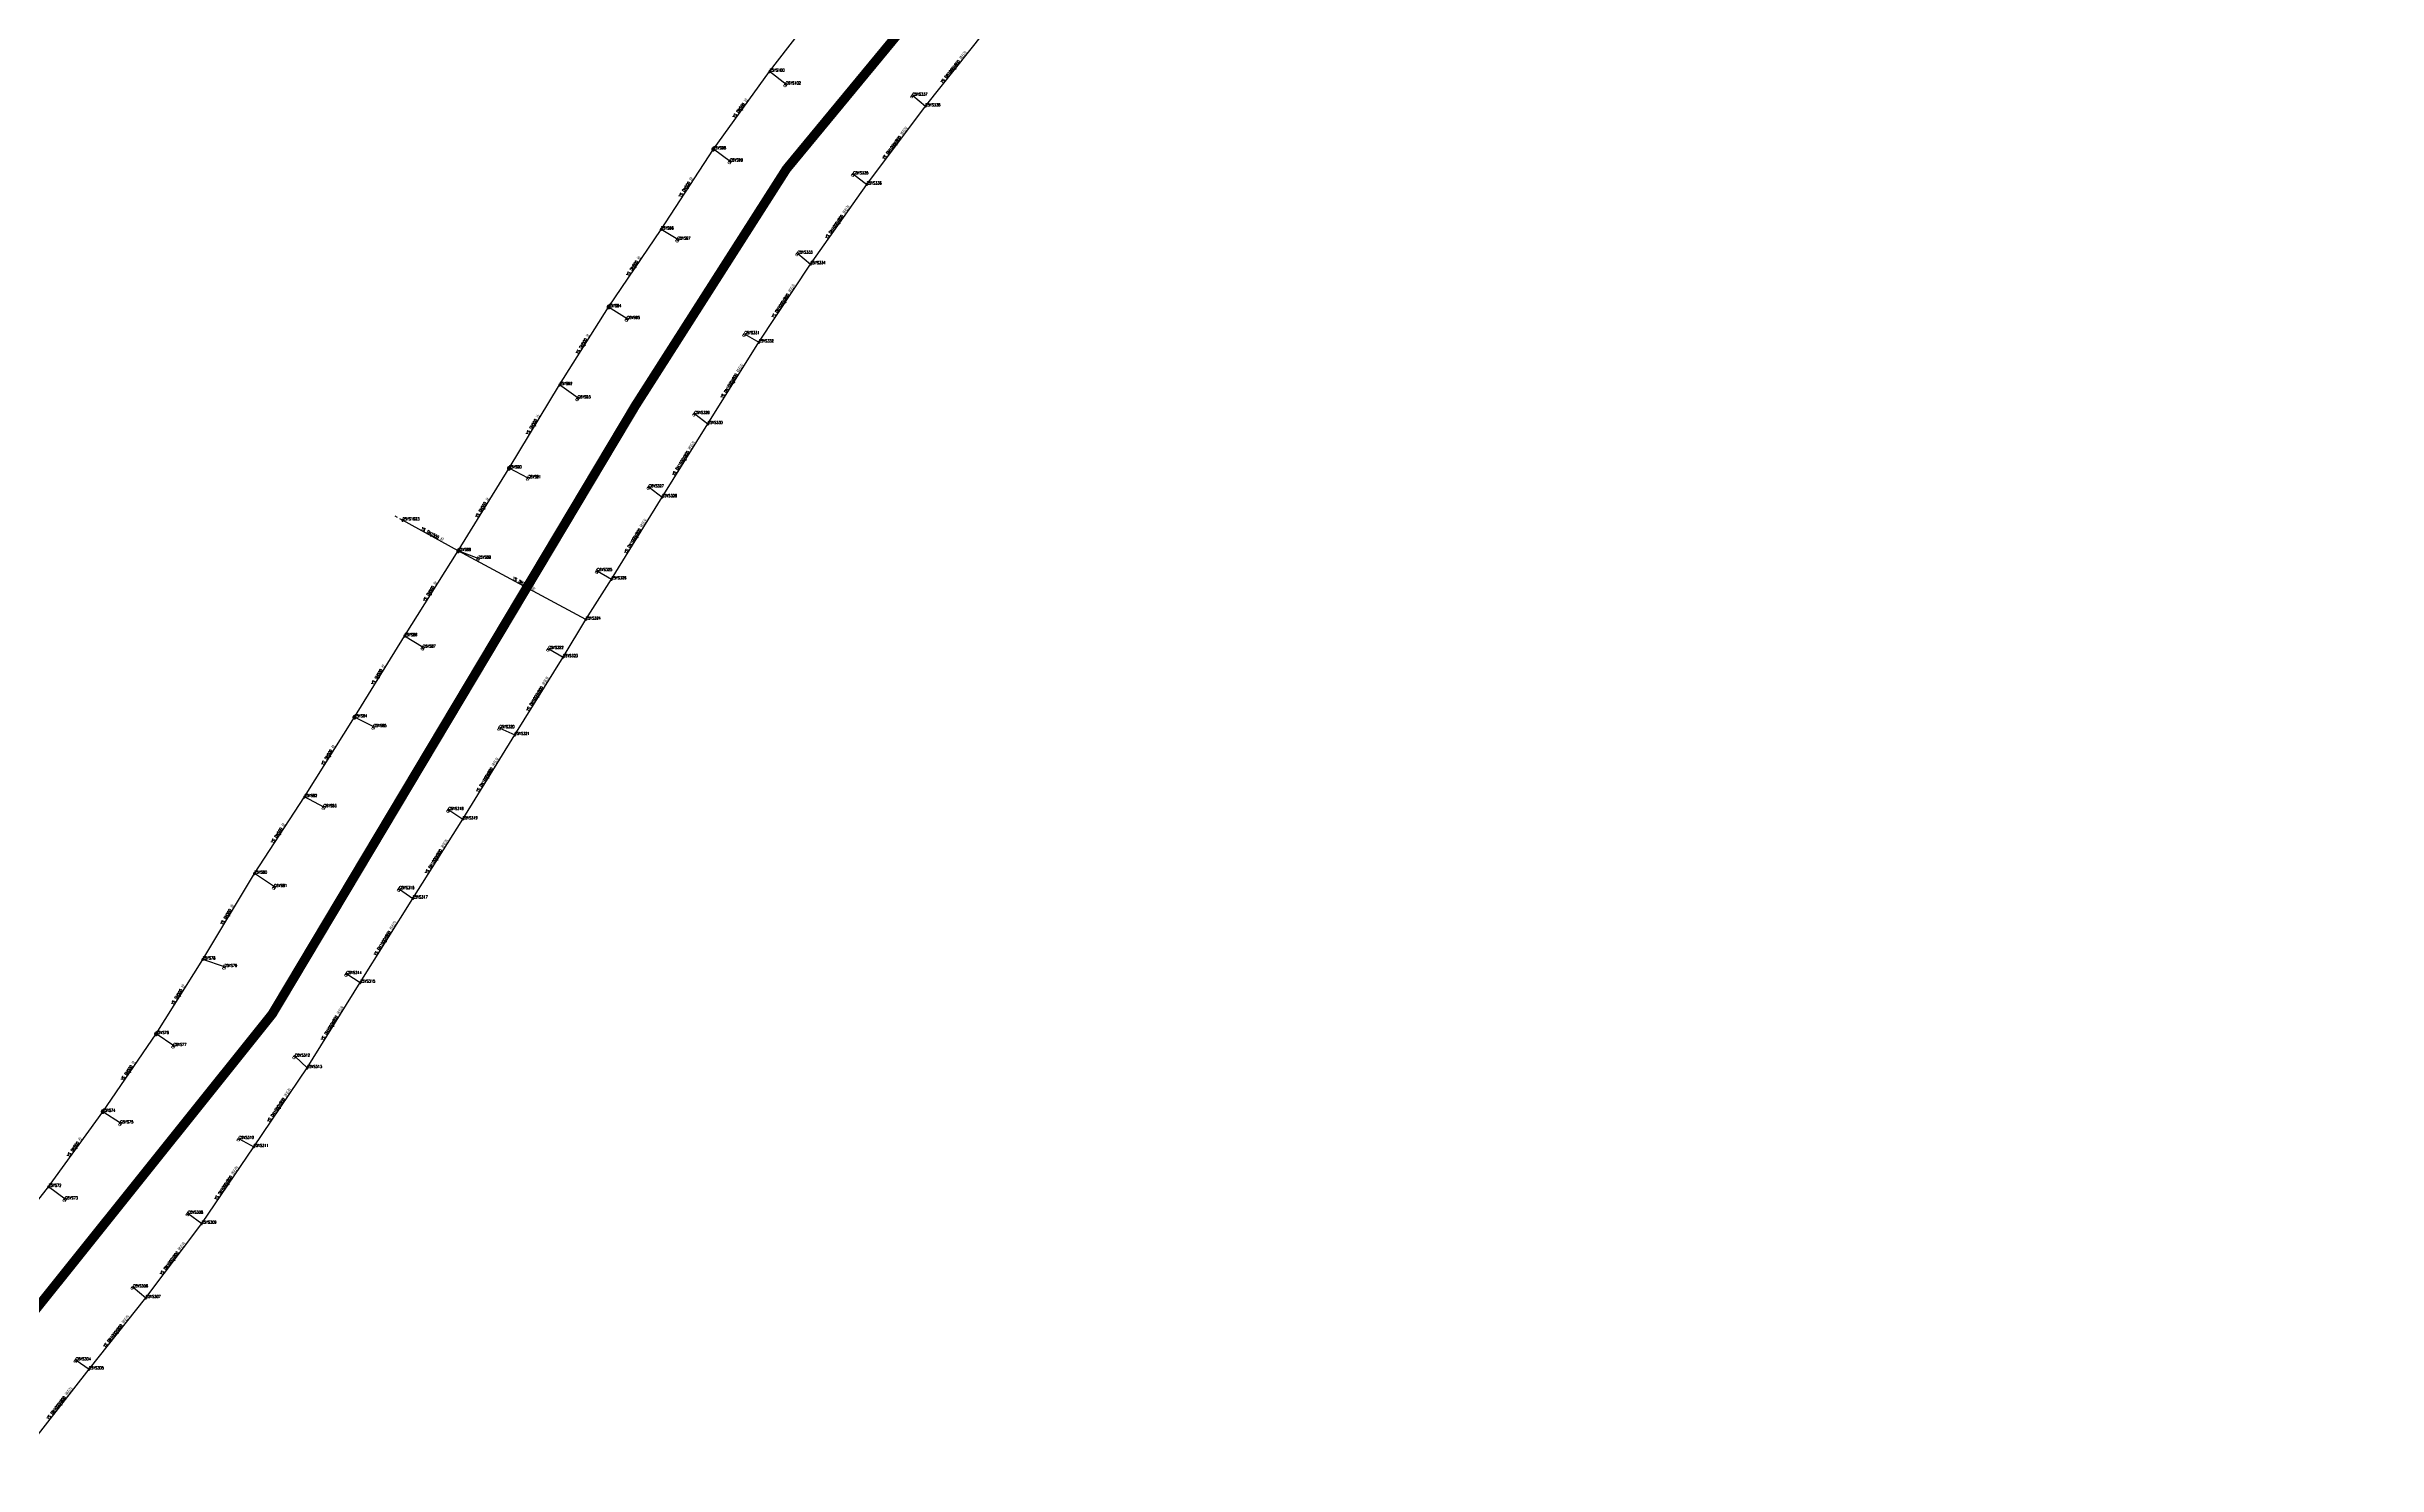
# Model space of a CAD drawing. Extents: x 78813 to 99477, y 2421021 to 2448125.
# Drawn here: x 87116 to 87860, y 2426174 to 2426627 of the extents above; entities that cross this region are included whole.
import ezdxf
from ezdxf.enums import TextEntityAlignment as Align

# ---------------------------------------------------------------- set-up
doc = ezdxf.new("R2010")
doc.units = 0
doc.set_wipeout_variables(frame=1)
doc.layers.get('0').update_dxf_attribs({"linetype": 'CONTINUOUS'})
doc.layers.add('DX_YS', color=42, linetype='CONTINUOUS')
doc.layers.add('道路', color=5, linetype='CONTINUOUS')
doc.layers.add('YSLINE', color=7, linetype='CONTINUOUS', true_color=0xcc9900)
doc.styles.add('CcNameZT', font='txt.SHX', dxfattribs={"width": 0.8, "bigfont": 'HZTXT.SHX'})
doc.styles.add('PointNameZT', font='txt.SHX', dxfattribs={"width": 0.8, "bigfont": 'HZTXT.SHX'})

# ---------------------------------------------------------------- blocks, each defined once
blk = doc.blocks.new('PS管线点')
blk.add_wipeout([(0.5, 0), (0.5, 0), (0.5, 0.1), (0.5, 0.1), (0.5, 0.1), (0.5, 0.2), (0.5, 0.2), (0.4, 0.2), (0.4, 0.3), (0.4, 0.3), (0.4, 0.3), (0.4, 0.3), (0.3, 0.4), (0.3, 0.4), (0.3, 0.4), (0.2, 0.4), (0.2, 0.4), (0.2, 0.5), (0.2, 0.5), (0.1, 0.5), (0.1, 0.5), (0.1, 0.5), (0, 0.5), (0, 0.5), (-0.1, 0.5), (-0.1, 0.5), (-0.1, 0.5), (-0.2, 0.5), (-0.2, 0.5), (-0.2, 0.4), (-0.3, 0.4), (-0.3, 0.4), (-0.3, 0.4), (-0.3, 0.4), (-0.4, 0.3), (-0.4, 0.3), (-0.4, 0.3), (-0.4, 0.3), (-0.4, 0.2), (-0.5, 0.2), (-0.5, 0.2), (-0.5, 0.1), (-0.5, 0.1), (-0.5, 0.1), (-0.5, 0), (-0.5, 0), (-0.5, 0), (-0.5, -0.1), (-0.5, -0.1), (-0.5, -0.1), (-0.5, -0.2), (-0.5, -0.2), (-0.4, -0.2), (-0.4, -0.3), (-0.4, -0.3), (-0.4, -0.3), (-0.4, -0.3), (-0.3, -0.4), (-0.3, -0.4), (-0.3, -0.4), (-0.3, -0.4), (-0.2, -0.4), (-0.2, -0.5), (-0.2, -0.5), (-0.1, -0.5), (-0.1, -0.5), (-0.1, -0.5), (0, -0.5), (0, -0.5), (0.1, -0.5), (0.1, -0.5), (0.1, -0.5), (0.2, -0.5), (0.2, -0.5), (0.2, -0.4), (0.2, -0.4), (0.3, -0.4), (0.3, -0.4), (0.3, -0.4), (0.4, -0.3), (0.4, -0.3), (0.4, -0.3), (0.4, -0.3), (0.4, -0.2), (0.5, -0.2), (0.5, -0.2), (0.5, -0.1), (0.5, -0.1), (0.5, -0.1)])
blk.add_lwpolyline([(0.5, 0), (0.5, 0), (0.5, 0.1), (0.5, 0.1), (0.5, 0.1), (0.5, 0.2), (0.5, 0.2), (0.4, 0.2), (0.4, 0.3), (0.4, 0.3), (0.4, 0.3), (0.4, 0.3), (0.3, 0.4), (0.3, 0.4), (0.3, 0.4), (0.2, 0.4), (0.2, 0.4), (0.2, 0.5), (0.2, 0.5), (0.1, 0.5), (0.1, 0.5), (0.1, 0.5), (0, 0.5), (0, 0.5), (-0.1, 0.5), (-0.1, 0.5), (-0.1, 0.5), (-0.2, 0.5), (-0.2, 0.5), (-0.2, 0.4), (-0.3, 0.4), (-0.3, 0.4), (-0.3, 0.4), (-0.3, 0.4), (-0.4, 0.3), (-0.4, 0.3), (-0.4, 0.3), (-0.4, 0.3), (-0.4, 0.2), (-0.5, 0.2), (-0.5, 0.2), (-0.5, 0.1), (-0.5, 0.1), (-0.5, 0.1), (-0.5, 0), (-0.5, 0), (-0.5, 0), (-0.5, -0.1), (-0.5, -0.1), (-0.5, -0.1), (-0.5, -0.2), (-0.5, -0.2), (-0.4, -0.2), (-0.4, -0.3), (-0.4, -0.3), (-0.4, -0.3), (-0.4, -0.3), (-0.3, -0.4), (-0.3, -0.4), (-0.3, -0.4), (-0.3, -0.4), (-0.2, -0.4), (-0.2, -0.5), (-0.2, -0.5), (-0.1, -0.5), (-0.1, -0.5), (-0.1, -0.5), (0, -0.5), (0, -0.5), (0.1, -0.5), (0.1, -0.5), (0.1, -0.5), (0.2, -0.5), (0.2, -0.5), (0.2, -0.4), (0.2, -0.4), (0.3, -0.4), (0.3, -0.4), (0.3, -0.4), (0.4, -0.3), (0.4, -0.3), (0.4, -0.3), (0.4, -0.3), (0.4, -0.2), (0.5, -0.2), (0.5, -0.2), (0.5, -0.1), (0.5, -0.1), (0.5, -0.1), (0.5, 0)], close=True)
blk = doc.blocks.new('GC546')
at = {"color": 0}
for p in [(0.866, 0.5), (0.866, -0.5)]:
    blk.add_line(p, (0, 0), dxfattribs=at)
blk = doc.blocks.new('PS雨水井')
blk.add_lwpolyline([(1, 0), (1, 0.1), (1, 0.1), (1, 0.2), (1, 0.3), (0.9, 0.3), (0.9, 0.4), (0.9, 0.5), (0.8, 0.5), (0.8, 0.6), (0.8, 0.6), (0.7, 0.7), (0.7, 0.7), (0.6, 0.8), (0.6, 0.8), (0.5, 0.9), (0.4, 0.9), (0.4, 0.9), (0.3, 1), (0.2, 1), (0.2, 1), (0.1, 1), (0, 1), (0, 1), (-0.1, 1), (-0.2, 1), (-0.2, 1), (-0.3, 1), (-0.4, 0.9), (-0.4, 0.9), (-0.5, 0.9), (-0.6, 0.8), (-0.6, 0.8), (-0.7, 0.7), (-0.7, 0.7), (-0.8, 0.6), (-0.8, 0.6), (-0.8, 0.5), (-0.9, 0.5), (-0.9, 0.4), (-0.9, 0.3), (-1, 0.3), (-1, 0.2), (-1, 0.1), (-1, 0.1), (-1, 0), (-1, -0.1), (-1, -0.1), (-1, -0.2), (-1, -0.3), (-0.9, -0.3), (-0.9, -0.4), (-0.9, -0.5), (-0.8, -0.5), (-0.8, -0.6), (-0.8, -0.6), (-0.7, -0.7), (-0.7, -0.7), (-0.6, -0.8), (-0.6, -0.8), (-0.5, -0.9), (-0.4, -0.9), (-0.4, -0.9), (-0.3, -1), (-0.2, -1), (-0.2, -1), (-0.1, -1), (0, -1), (0, -1), (0.1, -1), (0.2, -1), (0.2, -1), (0.3, -1), (0.4, -0.9), (0.4, -0.9), (0.5, -0.9), (0.6, -0.8), (0.6, -0.8), (0.7, -0.7), (0.7, -0.7), (0.8, -0.6), (0.8, -0.6), (0.8, -0.5), (0.9, -0.5), (0.9, -0.4), (0.9, -0.3), (1, -0.3), (1, -0.2), (1, -0.1), (1, 0)], close=True)
blk.add_wipeout([(1, 0), (1, 0.1), (1, 0.1), (1, 0.2), (1, 0.3), (0.9, 0.3), (0.9, 0.4), (0.9, 0.5), (0.8, 0.5), (0.8, 0.6), (0.8, 0.6), (0.7, 0.7), (0.7, 0.7), (0.6, 0.8), (0.6, 0.8), (0.5, 0.9), (0.4, 0.9), (0.4, 0.9), (0.3, 1), (0.2, 1), (0.2, 1), (0.1, 1), (0, 1), (0, 1), (-0.1, 1), (-0.2, 1), (-0.2, 1), (-0.3, 1), (-0.4, 0.9), (-0.4, 0.9), (-0.5, 0.9), (-0.6, 0.8), (-0.6, 0.8), (-0.7, 0.7), (-0.7, 0.7), (-0.8, 0.6), (-0.8, 0.6), (-0.8, 0.5), (-0.9, 0.5), (-0.9, 0.4), (-0.9, 0.3), (-1, 0.3), (-1, 0.2), (-1, 0.1), (-1, 0.1), (-1, 0), (-1, -0.1), (-1, -0.1), (-1, -0.2), (-1, -0.3), (-0.9, -0.3), (-0.9, -0.4), (-0.9, -0.5), (-0.8, -0.5), (-0.8, -0.6), (-0.8, -0.6), (-0.7, -0.7), (-0.7, -0.7), (-0.6, -0.8), (-0.6, -0.8), (-0.5, -0.9), (-0.4, -0.9), (-0.4, -0.9), (-0.3, -1), (-0.2, -1), (-0.2, -1), (-0.1, -1), (0, -1), (0, -1), (0.1, -1), (0.2, -1), (0.2, -1), (0.3, -1), (0.4, -0.9), (0.4, -0.9), (0.5, -0.9), (0.6, -0.8), (0.6, -0.8), (0.7, -0.7), (0.7, -0.7), (0.8, -0.6), (0.8, -0.6), (0.8, -0.5), (0.9, -0.5), (0.9, -0.4), (0.9, -0.3), (1, -0.3), (1, -0.2), (1, -0.1)])
for p, q in [((-1, 0), (0, 0)), ((-0.9, 0.5), (0, 0.5)), ((0, 1), (0, 0)), ((0, 0.5), (0.9, 0.5)), ((0, 0), (0, -1)), ((0, 0), (1, 0)), ((-0.9, -0.5), (0, -0.5)), ((0, -0.5), (0.9, -0.5))]:
    blk.add_line(p, q)
blk = doc.blocks.new('PS雨篦')
blk.add_lwpolyline([(-1.5, 0.5), (0, 0.5), (1.5, 0.5), (1.5, -0.5), (0, -0.5), (-1.5, -0.5)], close=True)
blk.add_wipeout([(-1.5, 0.5), (0, 0.5), (1.5, 0.5), (1.5, -0.5), (0, -0.5), (-1.5, -0.5)])
for p, q in [((-0.5, -0.5), (-0.5, 0.5)), ((0.5, -0.5), (0.5, 0.5))]:
    blk.add_line(p, q)
blk = doc.blocks.new('PS非普查')
blk.add_lwpolyline([(3.7, 0), (5.3, 0)])
blk.add_wipeout([(0.5, 0), (0.5, 0), (0.5, 0.1), (0.5, 0.1), (0.5, 0.1), (0.5, 0.2), (0.5, 0.2), (0.4, 0.2), (0.4, 0.3), (0.4, 0.3), (0.4, 0.3), (0.4, 0.3), (0.3, 0.4), (0.3, 0.4), (0.3, 0.4), (0.2, 0.4), (0.2, 0.4), (0.2, 0.5), (0.2, 0.5), (0.1, 0.5), (0.1, 0.5), (0.1, 0.5), (0, 0.5), (0, 0.5), (-0.1, 0.5), (-0.1, 0.5), (-0.1, 0.5), (-0.2, 0.5), (-0.2, 0.5), (-0.2, 0.4), (-0.3, 0.4), (-0.3, 0.4), (-0.3, 0.4), (-0.3, 0.4), (-0.4, 0.3), (-0.4, 0.3), (-0.4, 0.3), (-0.4, 0.3), (-0.4, 0.2), (-0.5, 0.2), (-0.5, 0.2), (-0.5, 0.1), (-0.5, 0.1), (-0.5, 0.1), (-0.5, 0), (-0.5, 0), (-0.5, 0), (-0.5, -0.1), (-0.5, -0.1), (-0.5, -0.1), (-0.5, -0.2), (-0.5, -0.2), (-0.4, -0.2), (-0.4, -0.3), (-0.4, -0.3), (-0.4, -0.3), (-0.4, -0.3), (-0.3, -0.4), (-0.3, -0.4), (-0.3, -0.4), (-0.3, -0.4), (-0.2, -0.4), (-0.2, -0.5), (-0.2, -0.5), (-0.1, -0.5), (-0.1, -0.5), (-0.1, -0.5), (0, -0.5), (0, -0.5), (0.1, -0.5), (0.1, -0.5), (0.1, -0.5), (0.2, -0.5), (0.2, -0.5), (0.2, -0.4), (0.2, -0.4), (0.3, -0.4), (0.3, -0.4), (0.3, -0.4), (0.4, -0.3), (0.4, -0.3), (0.4, -0.3), (0.4, -0.3), (0.4, -0.2), (0.5, -0.2), (0.5, -0.2), (0.5, -0.1), (0.5, -0.1), (0.5, -0.1)])
blk.add_line((0.5, 0), (2.1, 0))
blk.add_lwpolyline([(0.5, 0), (0.5, 0), (0.5, 0.1), (0.5, 0.1), (0.5, 0.1), (0.5, 0.2), (0.5, 0.2), (0.4, 0.2), (0.4, 0.3), (0.4, 0.3), (0.4, 0.3), (0.4, 0.3), (0.3, 0.4), (0.3, 0.4), (0.3, 0.4), (0.2, 0.4), (0.2, 0.4), (0.2, 0.5), (0.2, 0.5), (0.1, 0.5), (0.1, 0.5), (0.1, 0.5), (0, 0.5), (0, 0.5), (-0.1, 0.5), (-0.1, 0.5), (-0.1, 0.5), (-0.2, 0.5), (-0.2, 0.5), (-0.2, 0.4), (-0.3, 0.4), (-0.3, 0.4), (-0.3, 0.4), (-0.3, 0.4), (-0.4, 0.3), (-0.4, 0.3), (-0.4, 0.3), (-0.4, 0.3), (-0.4, 0.2), (-0.5, 0.2), (-0.5, 0.2), (-0.5, 0.1), (-0.5, 0.1), (-0.5, 0.1), (-0.5, 0), (-0.5, 0), (-0.5, 0), (-0.5, -0.1), (-0.5, -0.1), (-0.5, -0.1), (-0.5, -0.2), (-0.5, -0.2), (-0.4, -0.2), (-0.4, -0.3), (-0.4, -0.3), (-0.4, -0.3), (-0.4, -0.3), (-0.3, -0.4), (-0.3, -0.4), (-0.3, -0.4), (-0.3, -0.4), (-0.2, -0.4), (-0.2, -0.5), (-0.2, -0.5), (-0.1, -0.5), (-0.1, -0.5), (-0.1, -0.5), (0, -0.5), (0, -0.5), (0.1, -0.5), (0.1, -0.5), (0.1, -0.5), (0.2, -0.5), (0.2, -0.5), (0.2, -0.4), (0.2, -0.4), (0.3, -0.4), (0.3, -0.4), (0.3, -0.4), (0.4, -0.3), (0.4, -0.3), (0.4, -0.3), (0.4, -0.3), (0.4, -0.2), (0.5, -0.2), (0.5, -0.2), (0.5, -0.1), (0.5, -0.1), (0.5, -0.1), (0.5, 0)], close=True)
blk = doc.blocks.new('测量点')
h = blk.add_hatch(color=256)
edge = h.paths.add_edge_path()
edge.add_arc((0, 0), 0.5, 0, 360)
blk.add_circle((0, 0), 0.5)

msp = doc.modelspace()

# ---------------------------------------------------------------- block references
at = {"layer": 'DX_YS', "yscale": 0.5, "zscale": 0.5}
for p, xscale, rotation in [((87406.09, 2426619.53, 3.72), 0.4999999999528792, 51.44909236115745), ((87337.94, 2426606.44, 2.71), 0.4999999998916763, 54.07007158648697), ((87387.35, 2426595.28, 3.59), 0.499999999943843, 53.13120310450797), ((87320.6, 2426581.22, 2.86), 0.4999999999368137, 56.88422234711376), ((87369, 2426570.06, 3.72), 0.4999999998132895, 54.78435176461705), ((87303.88, 2426556.02, 2.79), 0.4999999999350548, 55.97846727271298), ((87351.76, 2426544.85, 3.79), 0.5000000000246635, 56.55136522444811), ((87287.68, 2426531.17, 2.65), 0.5000000000879591, 57.84610220091481), ((87335.36, 2426519.32, 3.64), 0.4999999998223622, 57.97268617511175), ((87271.78, 2426505.42, 2.48), 0.5000000000199708, 58.74379344398693), ((87319.91, 2426494.61, 3.48), 0.5000000001758987, 57.99770269738871), ((87255.6, 2426478.92, 2.2), 0.5000000001565269, 58.42391929913387), ((87238.6, 2426470.62, 1.67), 0.4999999999179291, 331.2880893021235), ((87304.53, 2426469.79, 3.31), 0.4999999998771867, 58.42620486202115), ((87238.92, 2426452.12, 1.88), 0.5000000000019603, 237.80861668613), ((87267.86, 2426454.77, 1.57), 0.4999999999648918, 331.6957216200453), ((87222.35, 2426425.54, 2.15), 0.499999999877184, 238.3466426911813), ((87273.26, 2426419.37, 3.56), 0.5000000001305047, 238.1646901424659), ((87206.37, 2426399.85, 2.32), 0.5000000000758946, 57.87684080029251), ((87257.25, 2426393.48, 3.62), 0.4999999998002631, 238.346804686154), ((87190.38, 2426374.88, 2.33), 0.4999999998710269, 56.83984502367367), ((87240.97, 2426367.37, 3.53), 0.4999999999437953, 237.7529958123321), ((87174.13, 2426348.92, 2.25), 0.5000000000464, 58.95060879462606), ((87224.59, 2426341.27, 3.61), 0.4999999999851694, 238.0288965087648), ((87158.43, 2426323.32, 2.34), 0.5000000000230013, 57.96538955666872), ((87207.72, 2426314.18, 3.79), 0.4999999999730173, 238.1456913645078), ((87142.47, 2426299.01, 2.53), 0.5000000000532527, 55.53789271084509), ((87190.71, 2426287.95, 3.94), 0.5000000001797712, 235.8591722973256), ((87125.29, 2426274.59, 2.61), 0.4999999999687412, 54.21058806488585), ((87173.85, 2426263.09, 3.78), 0.4999999998469877, 55.86972817656449), ((87156.63, 2426238.96, 3.6), 0.5000000000187595, 53.08608749290706), ((87138.63, 2426215.7, 3.45), 0.5000000001780031, 51.44278143575703), ((87120.51, 2426192.72, 3.21), 0.5000000000648996, 52.03682647405807)]:
    msp.add_blockref('GC546', p, dxfattribs=dict(at, xscale=xscale, rotation=rotation))

# ---------------------------------------------------------------- texts
at = {"layer": 'DX_YS', "style": 'CcNameZT', "width": 0.8}
for s, rotation, p in [(' YS DN1000X800 砖石沟', 51.44909, (87405.89, 2426619.69, 3.86)), (' YS DN500 砼', 54.07007, (87337.74, 2426606.58, 2.59)), (' YS DN1000X800 砖石沟', 53.1312, (87387.15, 2426595.43, 3.58)), (' YS DN500 砼', 56.88422, (87320.39, 2426581.36, 2.84)), (' YS DN1000X800 砖石沟', 54.78435, (87368.79, 2426570.21, 3.61)), (' YS DN500 砼', 55.97847, (87303.67, 2426556.16, 2.87)), (' YS DN1000X800 砖石沟', 56.55137, (87351.55, 2426544.98, 3.84)), (' YS DN500 砼', 57.8461, (87287.47, 2426531.31, 2.7)), (' YS DN1000X800 砖石沟', 57.97269, (87335.15, 2426519.45, 3.75)), (' YS DN500 砼', 58.74379, (87271.56, 2426505.55, 2.6)), (' YS DN1000X800 砖石沟', 57.9977, (87319.69, 2426494.74, 3.53)), (' YS DN500 砼', 58.42392, (87255.38, 2426479.05, 2.36)), (' YS DN1500 砼', 331.28809, (87238.72, 2426470.83, 1.72)), (' YS DN1000X800 砖石沟', 58.4262, (87304.32, 2426469.92, 3.44)), (' YS DN1500 砼', 331.69572, (87267.98, 2426454.99, 1.42)), (' YS DN500 砼', 57.80862, (87238.71, 2426452.25, 2.03)), (' YS DN500 砼', 58.34664, (87222.14, 2426425.67, 2.27)), (' YS DN1000X800 砖石沟', 58.16469, (87273.05, 2426419.5, 3.76)), (' YS DN500 砼', 57.87684, (87206.16, 2426399.98, 2.27)), (' YS DN1000X800 砖石沟', 58.3468, (87257.03, 2426393.61, 3.48)), (' YS DN500 砼', 56.83985, (87190.17, 2426375.01, 2.37)), (' YS DN1000X800 砖石沟', 57.75299, (87240.76, 2426367.51, 3.57)), (' YS DN500 砼', 58.95061, (87173.92, 2426349.05, 2.3)), (' YS DN1000X800 砖石沟', 58.02889, (87224.38, 2426341.4, 3.65)), (' YS DN500 砼', 57.96539, (87158.22, 2426323.45, 2.19)), (' YS DN1000X800 砖石沟', 58.14569, (87207.51, 2426314.31, 3.93)), (' YS DN500 砼', 55.53789, (87142.26, 2426299.15, 2.49)), (' YS DN1000X800 砖石沟', 55.85917, (87190.5, 2426288.09, 3.96)), (' YS DN500 砼', 54.21059, (87125.09, 2426274.73, 2.57)), (' YS DN1000X800 砖石沟', 55.86973, (87173.65, 2426263.23, 3.96)), (' YS DN1000X800 砖石沟', 53.08609, (87156.43, 2426239.11, 3.6)), (' YS DN1000X800 砖石沟', 51.44278, (87138.44, 2426215.86, 3.61)), (' YS DN1000X800 砖石沟', 52.03683, (87120.31, 2426192.88, 3.3))]:
    msp.add_text(s, height=0.9, rotation=rotation, dxfattribs=at).set_placement(p, align=Align.CENTER)
at = {"layer": 'DX_YS', "style": 'PointNameZT', "width": 0.8}
for s, p in [('25YS100', (87346.93, 2426618.84, 2.59)), ('25YS102', (87352.16, 2426614.72, 3.91)), ('25YS337', (87392.64, 2426611.14, 4.03)), ('25YS338', (87396.72, 2426607.77, 3.58)), ('25YS98', (87328.95, 2426594.03, 2.82)), ('25YS99', (87334.34, 2426590.12, 3.98)), ('25YS335', (87373.73, 2426586.06, 4.15)), ('25YS336', (87377.98, 2426582.79, 3.61)), ('25YS96', (87312.24, 2426568.42, 2.87)), ('25YS97', (87317.61, 2426565.16, 4.03)), ('25YS333', (87355.93, 2426560.7, 4.12)), ('25YS334', (87360.02, 2426557.34, 3.84)), ('25YS94', (87295.51, 2426543.62, 2.7)), ('25YS95', (87301.45, 2426539.81, 4.23)), ('25YS331', (87338.97, 2426534.97, 4.1)), ('25YS332', (87343.51, 2426532.35, 3.75)), ('25YS92', (87279.86, 2426518.73, 2.6)), ('25YS93', (87285.73, 2426514.46, 3.98)), ('25YS329', (87323.02, 2426509.48, 4.15)), ('25YS330', (87327.21, 2426506.29, 3.53)), ('25YS90', (87263.7, 2426492.1, 2.36)), ('25YS91', (87269.85, 2426488.96, 3.91)), ('25YS327', (87308.43, 2426486.08, 4.32)), ('25YS328', (87312.6, 2426482.92, 3.44)), ('25YS1923', (87229.71, 2426475.49, 1.63)), ('25YS88', (87247.5, 2426465.74, 2.04)), ('25YS89', (87253.88, 2426463.27, 3.99)), ('25YS325', (87291.9, 2426459.3, 4.13)), ('25YS326', (87296.45, 2426456.65, 3.17)), ('25YS324', (87288.23, 2426443.81, 1.42)), ('25YS86', (87230.34, 2426438.5, 2.03)), ('25YS87', (87236.24, 2426434.83, 3.97)), ('25YS322', (87276.37, 2426434.44, 4.18)), ('25YS323', (87280.97, 2426431.79, 3.35)), ('25YS84', (87214.36, 2426412.58, 2.27)), ('25YS85', (87220.51, 2426409.47, 4)), ('25YS320', (87260.71, 2426409.14, 4.07)), ('25YS321', (87265.54, 2426406.94, 3.76)), ('25YS82', (87198.38, 2426387.12, 2.37)), ('25YS83', (87204.6, 2426383.87, 3.97)), ('25YS318', (87244.46, 2426382.97, 4.05)), ('25YS319', (87248.95, 2426380.02, 3.48)), ('25YS80', (87182.38, 2426362.64, 2.3)), ('25YS81', (87188.75, 2426358.36, 3.96)), ('25YS316', (87228.74, 2426357.71, 4.14)), ('25YS317', (87232.99, 2426354.72, 3.57)), ('25YS78', (87165.87, 2426335.21, 2.19)), ('25YS79', (87172.82, 2426332.84, 3.95)), ('25YS314', (87211.9, 2426330.57, 4.31)), ('25YS315', (87216.2, 2426327.82, 3.65)), ('25YS76', (87150.99, 2426311.43, 2.49)), ('25YS77', (87156.65, 2426307.62, 4.02)), ('25YS312', (87195.39, 2426304.2, 4.17)), ('25YS313', (87199.24, 2426300.54, 3.93)), ('25YS74', (87133.94, 2426286.58, 2.57)), ('25YS75', (87139.66, 2426282.88, 3.97)), ('25YS310', (87177.49, 2426277.91, 4.3)), ('25YS311', (87182.17, 2426275.36, 3.96)), ('25YS72', (87116.64, 2426262.59, 2.65)), ('25YS73', (87121.97, 2426258.6, 3.86)), ('25YS308', (87161.24, 2426254.02, 4.28)), ('25YS309', (87165.54, 2426250.82, 3.6)), ('25YS306', (87143.67, 2426230.48, 4.28)), ('25YS307', (87147.71, 2426227.09, 3.61)), ('25YS304', (87125.42, 2426207.17, 4.14)), ('25YS305', (87129.55, 2426204.31, 3.3))]:
    msp.add_text(s, height=0.9, dxfattribs=at).set_placement(p)

# ---------------------------------------------------------------- next in the draw order: block references
at = {"layer": 'DX_YS', "xscale": 0.5, "yscale": 0.5, "zscale": 0.5}
for name, p in [('PS管线点', (87346.93, 2426618.84, 2.59)), ('PS管线点', (87396.72, 2426607.77, 3.58)), ('PS雨水井', (87328.95, 2426594.03, 2.82)), ('PS管线点', (87377.98, 2426582.79, 3.61)), ('PS管线点', (87312.24, 2426568.42, 2.87)), ('PS管线点', (87360.02, 2426557.34, 3.84)), ('PS雨水井', (87295.51, 2426543.62, 2.7)), ('PS管线点', (87343.51, 2426532.35, 3.75)), ('PS管线点', (87279.86, 2426518.73, 2.6)), ('PS管线点', (87327.21, 2426506.29, 3.53)), ('PS雨水井', (87263.7, 2426492.1, 2.36)), ('PS管线点', (87312.6, 2426482.92, 3.44)), ('PS雨水井', (87247.5, 2426465.74, 2.04)), ('PS管线点', (87296.45, 2426456.65, 3.17)), ('PS管线点', (87288.23, 2426443.81, 1.42)), ('PS管线点', (87230.34, 2426438.5, 2.03)), ('PS管线点', (87280.97, 2426431.79, 3.35)), ('PS雨水井', (87214.36, 2426412.58, 2.27)), ('PS管线点', (87265.54, 2426406.94, 3.76)), ('PS管线点', (87198.38, 2426387.12, 2.37)), ('PS管线点', (87248.95, 2426380.02, 3.48)), ('PS管线点', (87182.38, 2426362.64, 2.3)), ('PS管线点', (87232.99, 2426354.72, 3.57)), ('PS管线点', (87165.87, 2426335.21, 2.19)), ('PS管线点', (87216.2, 2426327.82, 3.65)), ('PS雨水井', (87150.99, 2426311.43, 2.49)), ('PS管线点', (87199.24, 2426300.54, 3.93)), ('PS雨水井', (87133.94, 2426286.58, 2.57)), ('PS管线点', (87182.17, 2426275.36, 3.96)), ('PS管线点', (87116.64, 2426262.59, 2.65)), ('PS管线点', (87165.54, 2426250.82, 3.6)), ('PS管线点', (87147.71, 2426227.09, 3.61)), ('PS管线点', (87129.55, 2426204.31, 3.3))]:
    msp.add_blockref(name, p, dxfattribs=at)
at = {"layer": 'DX_YS', "yscale": 0.5, "zscale": 0.5}
for name, p, xscale, rotation in [('PS雨篦', (87352.16, 2426614.72, 3.91), 0.5000000000103979, 51.73791408907256), ('PS雨篦', (87334.34, 2426590.12, 3.98), 0.5000000001107158, 54.02896152695087), ('PS雨篦', (87317.61, 2426565.16, 4.03), 0.5000000000607492, 58.75605160885733), ('PS雨篦', (87301.45, 2426539.81, 4.23), 0.5000000000287285, 57.30862700876728), ('PS雨篦', (87285.73, 2426514.46, 3.98), 0.4999999998721371, 53.96798628131989), ('PS雨篦', (87269.85, 2426488.96, 3.91), 0.49999999996342, 62.91971956105921), ('PS非普查', (87229.71, 2426475.49, 1.63), 0.4999999999179291, 151.2880893021235), ('PS雨篦', (87253.88, 2426463.27, 3.99), 0.5000000001441526, 68.79368447522896), ('PS雨篦', (87236.24, 2426434.83, 3.97), 0.5000000001360724, 58.13989730869052), ('PS雨篦', (87276.37, 2426434.44, 4.18), 0.4999999999135454, 240.0115304587245), ('PS雨篦', (87220.51, 2426409.47, 4), 0.4999999998034445, 63.20061916009509), ('PS雨篦', (87260.71, 2426409.14, 4.07), 0.5000000000873013, 245.5497918868971), ('PS雨篦', (87204.6, 2426383.87, 3.97), 0.5000000000583569, 62.49282511709086), ('PS雨篦', (87188.75, 2426358.36, 3.96), 0.4999999999416893, 56.08417215367164), ('PS雨篦', (87172.82, 2426332.84, 3.95), 0.500000000034981, 71.19492855099975), ('PS雨篦', (87156.65, 2426307.62, 4.02), 0.4999999998063661, 56.06056863167912), ('PS雨篦', (87139.66, 2426282.88, 3.97), 0.500000000160291, 57.06817010960657), ('PS雨篦', (87177.49, 2426277.91, 4.3), 0.5000000001911263, 241.4195772224276), ('PS雨篦', (87121.97, 2426258.6, 3.86), 0.500000000076565, 53.14903003065098)]:
    msp.add_blockref(name, p, dxfattribs=dict(at, xscale=xscale, rotation=rotation))

# ---------------------------------------------------------------- next in the draw order: linework, layer by layer
at = {"layer": 'YSLINE'}
for p, q in [((87346.93, 2426618.84, 2.59), (87365.38, 2426642.85, 2.82)), ((87328.95, 2426594.03, 2.82), (87346.93, 2426618.84, 2.59)), ((87352.16, 2426614.72, 3.91), (87346.93, 2426618.84, 3.77)), ((87312.24, 2426568.42, 2.87), (87328.95, 2426594.03, 2.84)), ((87334.34, 2426590.12, 3.98), (87328.95, 2426594.03, 3.87)), ((87295.51, 2426543.62, 2.7), (87312.24, 2426568.42, 2.87)), ((87317.61, 2426565.16, 4.03), (87312.24, 2426568.42, 4.12)), ((87279.86, 2426518.73, 2.6), (87295.51, 2426543.62, 2.7)), ((87301.45, 2426539.81, 4.23), (87295.51, 2426543.62, 3.9)), ((87263.7, 2426492.1, 2.36), (87279.86, 2426518.73, 2.6)), ((87285.73, 2426514.46, 3.98), (87279.86, 2426518.73, 3.9)), ((87269.85, 2426488.96, 3.91), (87263.7, 2426492.1, 3.77)), ((87214.36, 2426412.58, 2.27), (87230.34, 2426438.5, 2.03)), ((87236.24, 2426434.83, 3.97), (87230.34, 2426438.5, 3.48)), ((87276.37, 2426434.44, 4.18), (87280.97, 2426431.79, 3.85)), ((87265.54, 2426406.94, 3.76), (87280.97, 2426431.79, 3.35)), ((87198.38, 2426387.12, 2.37), (87214.36, 2426412.58, 2.27)), ((87220.51, 2426409.47, 4), (87214.36, 2426412.58, 3.62)), ((87248.95, 2426380.02, 3.48), (87265.54, 2426406.94, 3.76)), ((87260.71, 2426409.14, 4.07), (87265.54, 2426406.94, 3.98)), ((87182.38, 2426362.64, 2.3), (87198.38, 2426387.12, 2.37)), ((87204.6, 2426383.87, 3.97), (87198.38, 2426387.12, 3.67)), ((87165.87, 2426335.21, 2.19), (87182.38, 2426362.64, 2.3)), ((87188.75, 2426358.36, 3.96), (87182.38, 2426362.64, 3.73)), ((87150.99, 2426311.43, 2.49), (87165.87, 2426335.21, 2.19)), ((87172.82, 2426332.84, 3.95), (87165.87, 2426335.21, 3.51)), ((87133.94, 2426286.58, 2.57), (87150.99, 2426311.43, 2.49)), ((87156.65, 2426307.62, 4.02), (87150.99, 2426311.43, 3.76)), ((87139.66, 2426282.88, 3.97), (87133.94, 2426286.58, 3.76)), ((87177.49, 2426277.91, 4.3), (87182.17, 2426275.36, 4.21))]:
    msp.add_line(p, q, dxfattribs=at)

# ---------------------------------------------------------------- next in the draw order: block references
at = {"layer": 'DX_YS', "yscale": 0.5, "zscale": 0.5}
for p, xscale, rotation in [((87392.64, 2426611.14, 4.03), 0.5000000001682597, 230.4123511604067), ((87373.73, 2426586.06, 4.15), 0.4999999999299106, 232.4372748285337), ((87355.93, 2426560.7, 4.12), 0.4999999999899238, 230.5216396535582), ((87338.97, 2426534.97, 4.1), 0.4999999999941098, 240.0365889981226), ((87323.02, 2426509.48, 4.15), 0.5000000000175213, 232.7232469336622), ((87308.43, 2426486.08, 4.32), 0.5000000000146039, 232.9069498888487), ((87291.9, 2426459.3, 4.13), 0.5000000000308484, 239.7490450135637), ((87244.46, 2426382.97, 4.05), 0.5000000000056636, 236.7128330718677), ((87228.74, 2426357.71, 4.14), 0.499999999891241, 234.8460766378613), ((87211.9, 2426330.57, 4.31), 0.5000000000675426, 237.4012080810613), ((87195.39, 2426304.2, 4.17), 0.4999999998944539, 226.4785675399023), ((87161.24, 2426254.02, 4.28), 0.4999999999945296, 233.3870323801924), ((87143.67, 2426230.48, 4.28), 0.4999999998715913, 230.0636168402145), ((87125.42, 2426207.17, 4.14), 0.4999999999793088, 235.3423399245585)]:
    msp.add_blockref('PS雨篦', p, dxfattribs=dict(at, xscale=xscale, rotation=rotation))
at = {"layer": 'DX_YS', "xscale": 0.5, "yscale": 0.5, "zscale": 0.5}
for p in [(87247.5, 2426465.74, 2.04), (87288.23, 2426443.81, 1.42), (87116.64, 2426262.59, 2.65)]:
    msp.add_blockref('测量点', p, dxfattribs=at)

# ---------------------------------------------------------------- next in the draw order: linework, layer by layer
at = {"layer": 'YSLINE'}
for p, q in [((87396.72, 2426607.77, 3.58), (87415.46, 2426631.29, 3.86)), ((87377.98, 2426582.79, 3.61), (87396.72, 2426607.77, 3.58)), ((87392.64, 2426611.14, 4.03), (87396.72, 2426607.77, 3.63)), ((87373.73, 2426586.06, 4.15), (87377.98, 2426582.79, 3.79)), ((87360.02, 2426557.34, 3.84), (87377.98, 2426582.79, 3.61)), ((87355.93, 2426560.7, 4.12), (87360.02, 2426557.34, 3.84)), ((87343.51, 2426532.35, 3.75), (87360.02, 2426557.34, 3.84)), ((87327.21, 2426506.29, 3.53), (87343.51, 2426532.35, 3.75)), ((87338.97, 2426534.97, 4.1), (87343.51, 2426532.35, 3.88)), ((87323.02, 2426509.48, 4.15), (87327.21, 2426506.29, 4.01)), ((87312.6, 2426482.92, 3.44), (87327.21, 2426506.29, 3.53)), ((87296.45, 2426456.65, 3.17), (87312.6, 2426482.92, 3.44)), ((87308.43, 2426486.08, 4.32), (87312.6, 2426482.92, 4.08)), ((87291.9, 2426459.3, 4.13), (87296.45, 2426456.65, 3.87)), ((87244.46, 2426382.97, 4.05), (87248.95, 2426380.02, 3.93)), ((87232.99, 2426354.72, 3.57), (87248.95, 2426380.02, 3.48)), ((87216.2, 2426327.82, 3.65), (87232.99, 2426354.72, 3.57)), ((87228.74, 2426357.71, 4.14), (87232.99, 2426354.72, 3.8)), ((87211.9, 2426330.57, 4.31), (87216.2, 2426327.82, 3.95)), ((87199.24, 2426300.54, 3.93), (87216.2, 2426327.82, 3.65)), ((87182.17, 2426275.36, 3.96), (87199.24, 2426300.54, 3.93)), ((87195.39, 2426304.2, 4.17), (87199.24, 2426300.54, 4)), ((87165.54, 2426250.82, 3.6), (87182.17, 2426275.36, 3.96)), ((87147.71, 2426227.09, 3.61), (87165.54, 2426250.82, 3.6)), ((87161.24, 2426254.02, 4.28), (87165.54, 2426250.82, 3.92)), ((87129.55, 2426204.31, 3.3), (87147.71, 2426227.09, 3.61)), ((87143.67, 2426230.48, 4.28), (87147.71, 2426227.09, 4.11)), ((87111.47, 2426181.13, 3.13), (87129.55, 2426204.31, 3.3)), ((87125.42, 2426207.17, 4.14), (87129.55, 2426204.31, 4.1))]:
    msp.add_line(p, q, dxfattribs=at)

# ---------------------------------------------------------------- next in the draw order: block references
at = {"layer": 'DX_YS', "xscale": 0.5, "yscale": 0.5, "zscale": 0.5}
for name, p in [('PS雨水井', (87247.5, 2426465.74, 2.04)), ('PS管线点', (87288.23, 2426443.81, 1.42)), ('PS管线点', (87116.64, 2426262.59, 2.65))]:
    msp.add_blockref(name, p, dxfattribs=at)

# ---------------------------------------------------------------- next in the draw order: linework, layer by layer
at = {"layer": 'YSLINE'}
for p, q in [((87247.5, 2426465.74, 2.04), (87263.7, 2426492.1, 2.36)), ((87247.5, 2426465.74, 1.72), (87229.71, 2426475.49, 1.63)), ((87230.34, 2426438.5, 2.03), (87247.5, 2426465.74, 2.04)), ((87253.88, 2426463.27, 3.99), (87247.5, 2426465.74, 3.63)), ((87288.23, 2426443.81, 1.42), (87247.5, 2426465.74, 1.72)), ((87288.23, 2426443.81, 1.42), (87296.45, 2426456.65, 3.17)), ((87280.97, 2426431.79, 3.35), (87288.23, 2426443.81, 1.42)), ((87116.64, 2426262.59, 2.65), (87133.94, 2426286.58, 2.57)), ((87098.14, 2426238.94, 2.85), (87116.64, 2426262.59, 2.65)), ((87121.97, 2426258.6, 3.86), (87116.64, 2426262.59, 3.7))]:
    msp.add_line(p, q, dxfattribs=at)
at = {"layer": '道路', "const_width": 3, "flags": 128}
msp.add_lwpolyline([(88490.91, 2428368.35), (88490.91, 2428368.35), (88226.56, 2427927.88), (88131.21, 2427530.81), (88117.83, 2427492.03), (88101.37, 2427461.64), (88070.6, 2427421.29), (87668.89, 2426919.76), (87439.34, 2426693.08), (87352.3, 2426587.72), (87304.07, 2426512.14), (87188.07, 2426317.77), (87054.17, 2426150.46), (86855.86, 2425902.41), (86705.55, 2425761.42), (86651.34, 2425663.59), (86724.11, 2425293.11), (86732.47, 2425238.52), (86722.35, 2425175.95), (86558.63, 2424959.81), (86415.4, 2424786.38)], dxfattribs=at)

doc.saveas('drawing.dxf')
